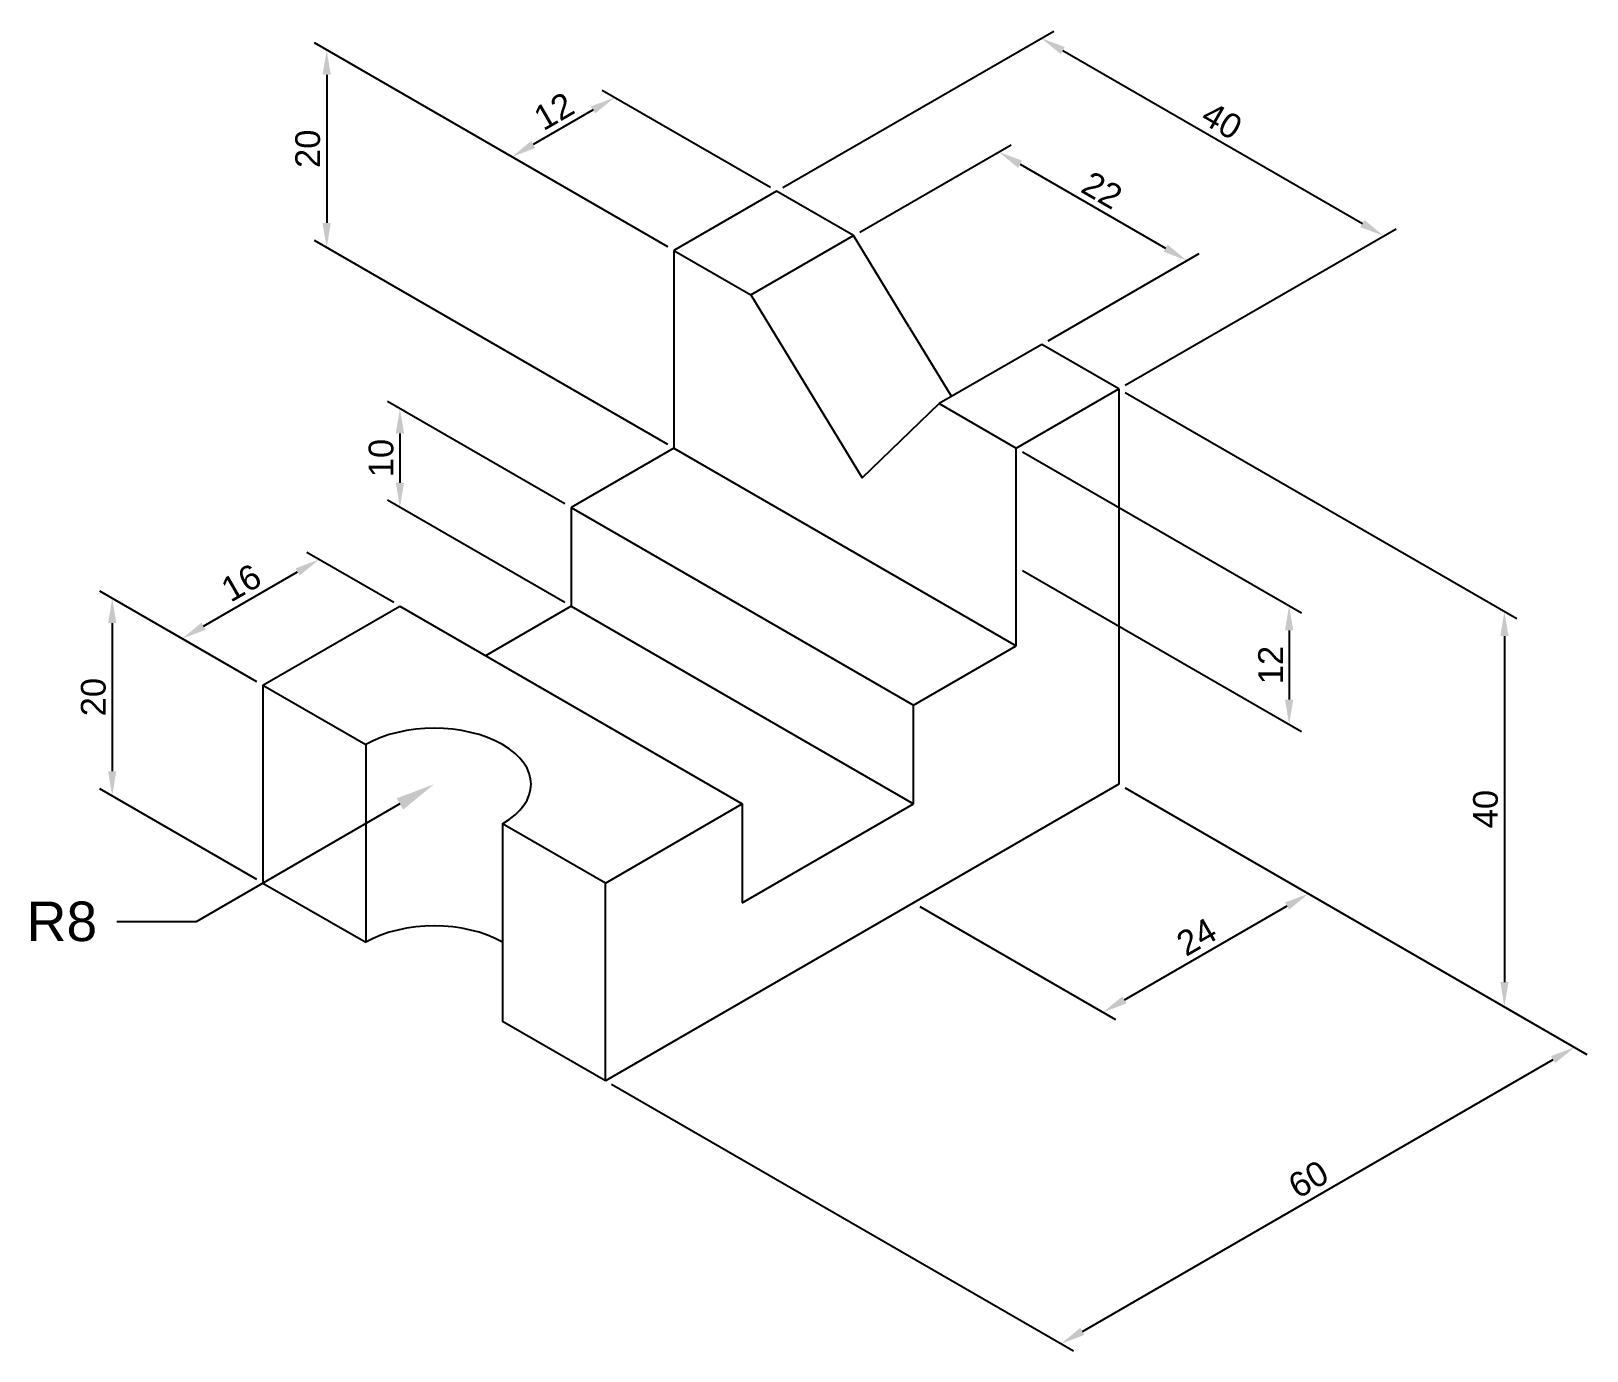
# Model space of a CAD drawing. Header units: millimetres. Extents: x 3224 to 3382, y 1029 to 1163.
import ezdxf
from ezdxf import colors
from ezdxf.entities.mleader import LeaderData, LeaderLine
from ezdxf.math import Vec2, Vec3

# ---------------------------------------------------------------- set-up
doc = ezdxf.new("R2010")
doc.units = ezdxf.units.MM
doc.styles.get("Standard").update_dxf_attribs({"font": 'arial.ttf'})
doc.dimstyles.new('ISO-25', dxfattribs={"dimtxt": 2.5, "dimasz": 2.5, "dimexe": 1.25, "dimexo": 0.625, "dimtad": 1, "dimtxsty": 'Standard', "dimcen": 2.5, "dimadec": 0, "dimazin": 0, "dimtfac": 1, "dimtmove": 0, "dimatfit": 3, "dimfxl": 1, "dimarcsym": 0})

# ---------------------------------------------------------------- blocks, each defined once
blk = doc.blocks.new('*D2')
at = {"color": 0, "lineweight": -2, "transparency": 16777216}
for p, q in [((3299.03, 1146.84), (3282.01, 1156.66)), ((3281.09, 1154.69), (3275.03, 1151.19)), ((3288.64, 1140.84), (3271.62, 1150.66))]:
    blk.add_line(p, q, dxfattribs=at)
at = {"color": 0, "transparency": 16777216}
for points in [[(3280.88, 1155.05), (3281.3, 1154.33), (3283.26, 1155.94)], [(3274.82, 1151.55), (3275.24, 1150.83), (3272.87, 1149.94)]]:
    blk.add_solid(points, dxfattribs=at)
at = {"layer": 'Defpoints', "color": 0, "transparency": 16777216}
for p in [(3272.87, 1149.94), (3299.66, 1146.47), (3289.26, 1140.47)]:
    blk.add_point(p, dxfattribs=at)
at = {"color": 0, "transparency": 16777216, "insert": (3277.12, 1154.57), "char_height": 2.5, "attachment_point": 5, "rotation": 30}
blk.add_mtext('12', dxfattribs=at)
blk = doc.blocks.new('*D3')
at = {"color": 0, "lineweight": -2, "transparency": 16777216}
for p, q in [((3324.53, 1120.11), (3352.77, 1103.81)), ((3324.53, 1108.11), (3352.77, 1091.81)), ((3351.52, 1102.03), (3351.52, 1095.03))]:
    blk.add_line(p, q, dxfattribs=at)
at = {"color": 0, "transparency": 16777216}
for points in [[(3351.1, 1102.03), (3351.94, 1102.03), (3351.52, 1104.53)], [(3351.1, 1095.03), (3351.94, 1095.03), (3351.52, 1092.53)]]:
    blk.add_solid(points, dxfattribs=at)
at = {"layer": 'Defpoints', "color": 0, "transparency": 16777216}
for p in [(3323.9, 1120.47), (3323.9, 1108.47), (3351.52, 1092.53)]:
    blk.add_point(p, dxfattribs=at)
at = {"color": 0, "transparency": 16777216, "insert": (3349.64, 1098.53), "char_height": 2.5, "attachment_point": 5, "rotation": 90}
blk.add_mtext('12', dxfattribs=at)
blk = doc.blocks.new('*D4')
at = {"color": 0, "lineweight": -2, "transparency": 16777216}
for p, q in [((3334.92, 1126.11), (3374.55, 1103.23)), ((3373.3, 1101.45), (3373.3, 1066.45)), ((3334.92, 1086.11), (3374.55, 1063.23))]:
    blk.add_line(p, q, dxfattribs=at)
at = {"color": 0, "transparency": 16777216}
for points in [[(3372.89, 1101.45), (3373.72, 1101.45), (3373.3, 1103.95)], [(3372.89, 1066.45), (3373.72, 1066.45), (3373.3, 1063.95)]]:
    blk.add_solid(points, dxfattribs=at)
at = {"layer": 'Defpoints', "color": 0, "transparency": 16777216}
for p in [(3334.3, 1126.47), (3334.3, 1086.47), (3373.3, 1063.95)]:
    blk.add_point(p, dxfattribs=at)
at = {"color": 0, "transparency": 16777216, "insert": (3371.4, 1083.95), "char_height": 2.5, "attachment_point": 5, "rotation": 90}
blk.add_mtext('40', dxfattribs=at)
blk = doc.blocks.new('*D5')
at = {"color": 0, "lineweight": -2, "transparency": 16777216}
for p, q in [((3288.64, 1140.84), (3252.89, 1161.48)), ((3254.14, 1158.26), (3254.14, 1143.26)), ((3288.64, 1120.84), (3252.89, 1141.48))]:
    blk.add_line(p, q, dxfattribs=at)
at = {"color": 0, "transparency": 16777216}
for points in [[(3253.72, 1158.26), (3254.55, 1158.26), (3254.14, 1160.76)], [(3253.72, 1143.26), (3254.55, 1143.26), (3254.14, 1140.76)]]:
    blk.add_solid(points, dxfattribs=at)
at = {"layer": 'Defpoints', "color": 0, "transparency": 16777216}
for p in [(3254.14, 1140.76), (3289.26, 1140.47), (3289.26, 1120.47)]:
    blk.add_point(p, dxfattribs=at)
at = {"color": 0, "transparency": 16777216, "insert": (3252.23, 1150.76), "char_height": 2.5, "attachment_point": 5, "rotation": 90}
blk.add_mtext('20', dxfattribs=at)
blk = doc.blocks.new('*D6')
at = {"color": 0, "lineweight": -2, "transparency": 16777216}
for p, q in [((3308.07, 1142.34), (3323.38, 1151.17)), ((3324.3, 1149.2), (3339.02, 1140.7)), ((3327.13, 1131.34), (3342.43, 1140.17))]:
    blk.add_line(p, q, dxfattribs=at)
at = {"color": 0, "transparency": 16777216}
for points in [[(3324.5, 1149.56), (3324.09, 1148.84), (3322.13, 1150.45)], [(3339.23, 1141.06), (3338.81, 1140.34), (3341.18, 1139.45)]]:
    blk.add_solid(points, dxfattribs=at)
at = {"layer": 'Defpoints', "color": 0, "transparency": 16777216}
for p in [(3307.45, 1141.97), (3341.18, 1139.45), (3326.5, 1130.97)]:
    blk.add_point(p, dxfattribs=at)
at = {"color": 0, "transparency": 16777216, "insert": (3332.6, 1146.58), "char_height": 2.5, "attachment_point": 5, "rotation": 330}
blk.add_mtext('22', dxfattribs=at)
blk = doc.blocks.new('*D7')
at = {"color": 0, "lineweight": -2, "transparency": 16777216}
for p, q in [((3300.28, 1146.84), (3327.7, 1162.67)), ((3328.62, 1160.7), (3358.93, 1143.2)), ((3334.92, 1126.84), (3362.34, 1142.67))]:
    blk.add_line(p, q, dxfattribs=at)
at = {"color": 0, "transparency": 16777216}
for points in [[(3328.82, 1161.06), (3328.41, 1160.33), (3326.45, 1161.95)], [(3359.14, 1143.56), (3358.72, 1142.83), (3361.09, 1141.95)]]:
    blk.add_solid(points, dxfattribs=at)
at = {"layer": 'Defpoints', "color": 0, "transparency": 16777216}
for p in [(3299.66, 1146.47), (3361.09, 1141.95), (3334.3, 1126.47)]:
    blk.add_point(p, dxfattribs=at)
at = {"color": 0, "transparency": 16777216, "insert": (3344.72, 1153.59), "char_height": 2.5, "attachment_point": 5, "rotation": 330}
blk.add_mtext('40', dxfattribs=at)
blk = doc.blocks.new('*D8')
at = {"color": 0, "lineweight": -2, "transparency": 16777216}
for p, q in [((3278.25, 1114.84), (3260.3, 1125.2)), ((3261.55, 1121.97), (3261.55, 1116.97)), ((3278.25, 1104.84), (3260.3, 1115.2))]:
    blk.add_line(p, q, dxfattribs=at)
at = {"color": 0, "transparency": 16777216}
for points in [[(3261.13, 1121.97), (3261.97, 1121.97), (3261.55, 1124.47)], [(3261.13, 1116.97), (3261.97, 1116.97), (3261.55, 1114.47)]]:
    blk.add_solid(points, dxfattribs=at)
at = {"layer": 'Defpoints', "color": 0, "transparency": 16777216}
for p in [(3261.55, 1114.47), (3278.87, 1114.47), (3278.87, 1104.47)]:
    blk.add_point(p, dxfattribs=at)
at = {"color": 0, "transparency": 16777216, "insert": (3259.65, 1119.47), "char_height": 2.5, "attachment_point": 5, "rotation": 90}
blk.add_mtext('10', dxfattribs=at)
blk = doc.blocks.new('*D9')
at = {"color": 0, "lineweight": -2, "transparency": 16777216}
for p, q in [((3334.92, 1086.11), (3381.65, 1059.14)), ((3330.6, 1031.11), (3378.23, 1058.61)), ((3282.96, 1056.11), (3329.69, 1029.14))]:
    blk.add_line(p, q, dxfattribs=at)
at = {"color": 0, "transparency": 16777216}
for points in [[(3378.02, 1058.97), (3378.44, 1058.25), (3380.4, 1059.86)], [(3330.39, 1031.47), (3330.81, 1030.75), (3328.44, 1029.86)]]:
    blk.add_solid(points, dxfattribs=at)
at = {"layer": 'Defpoints', "color": 0, "transparency": 16777216}
for p in [(3334.3, 1086.47), (3380.4, 1059.86), (3282.34, 1056.47)]:
    blk.add_point(p, dxfattribs=at)
at = {"color": 0, "transparency": 16777216, "insert": (3353.47, 1046.5), "char_height": 2.5, "attachment_point": 5, "rotation": 30}
blk.add_mtext('60', dxfattribs=at)
blk = doc.blocks.new('*D10')
at = {"color": 0, "lineweight": -2, "transparency": 16777216}
for p, q in [((3334.92, 1086.11), (3354.73, 1074.68)), ((3314.14, 1074.11), (3333.95, 1062.68)), ((3334.86, 1064.65), (3351.32, 1074.15))]:
    blk.add_line(p, q, dxfattribs=at)
at = {"color": 0, "transparency": 16777216}
for points in [[(3351.11, 1074.51), (3351.53, 1073.79), (3353.48, 1075.4)], [(3334.65, 1065.01), (3335.07, 1064.29), (3332.7, 1063.4)]]:
    blk.add_solid(points, dxfattribs=at)
at = {"layer": 'Defpoints', "color": 0, "transparency": 16777216}
for p in [(3334.3, 1086.47), (3353.48, 1075.4), (3313.51, 1074.47)]:
    blk.add_point(p, dxfattribs=at)
at = {"color": 0, "transparency": 16777216, "insert": (3342.15, 1071.03), "char_height": 2.5, "attachment_point": 5, "rotation": 30}
blk.add_mtext('24', dxfattribs=at)
blk = doc.blocks.new('*D11')
at = {"color": 0, "lineweight": -2, "transparency": 16777216}
for p, q in [((3260.93, 1104.84), (3252.12, 1109.92)), ((3241.67, 1102.45), (3251.2, 1107.95)), ((3247.07, 1096.84), (3238.26, 1101.92))]:
    blk.add_line(p, q, dxfattribs=at)
at = {"color": 0, "transparency": 16777216}
for points in [[(3250.99, 1108.31), (3251.41, 1107.59), (3253.37, 1109.2)], [(3241.47, 1102.81), (3241.88, 1102.09), (3239.51, 1101.2)]]:
    blk.add_solid(points, dxfattribs=at)
at = {"layer": 'Defpoints', "color": 0, "transparency": 16777216}
for p in [(3253.37, 1109.2), (3261.55, 1104.47), (3247.69, 1096.47)]:
    blk.add_point(p, dxfattribs=at)
at = {"color": 0, "transparency": 16777216, "insert": (3245.49, 1106.85), "char_height": 2.5, "attachment_point": 5, "rotation": 30}
blk.add_mtext('16', dxfattribs=at)
blk = doc.blocks.new('*D12')
at = {"color": 0, "lineweight": -2, "transparency": 16777216}
for p, q in [((3247.07, 1096.84), (3231.19, 1106)), ((3232.44, 1102.78), (3232.44, 1087.78)), ((3247.07, 1076.84), (3231.19, 1086))]:
    blk.add_line(p, q, dxfattribs=at)
at = {"color": 0, "transparency": 16777216}
for points in [[(3232.02, 1102.78), (3232.85, 1102.78), (3232.44, 1105.28)], [(3232.02, 1087.78), (3232.85, 1087.78), (3232.44, 1085.28)]]:
    blk.add_solid(points, dxfattribs=at)
at = {"layer": 'Defpoints', "color": 0, "transparency": 16777216}
for p in [(3247.69, 1096.47), (3232.44, 1085.28), (3247.69, 1076.47)]:
    blk.add_point(p, dxfattribs=at)
at = {"color": 0, "transparency": 16777216, "insert": (3230.54, 1095.28), "char_height": 2.5, "attachment_point": 5, "rotation": 90}
blk.add_mtext('20', dxfattribs=at)

msp = doc.modelspace()

# ---------------------------------------------------------------- linework, layer by layer
for p, q in [((3299.656, 1146.475), (3289.263, 1140.475)), ((3307.45, 1141.975), (3299.656, 1146.475)), ((3297.058, 1135.975), (3307.45, 1141.975)), ((3313.079, 1132.725), (3307.45, 1141.975)), ((3289.263, 1140.475), (3297.058, 1135.975)), ((3289.263, 1140.475), (3289.263, 1120.475)), ((3297.058, 1135.975), (3308.316, 1117.475)), ((3313.079, 1132.725), (3317.357, 1125.695)), ((3326.503, 1130.975), (3316.11, 1124.975)), ((3334.297, 1126.475), (3326.503, 1130.975)), ((3323.904, 1120.475), (3334.297, 1126.475)), ((3334.297, 1126.475), (3334.297, 1086.475)), ((3308.316, 1117.475), (3316.11, 1124.975)), ((3316.11, 1124.975), (3323.904, 1120.475)), ((3289.263, 1120.475), (3278.871, 1114.475)), ((3289.263, 1120.475), (3323.904, 1100.475)), ((3323.904, 1100.475), (3323.904, 1120.475)), ((3278.871, 1114.475), (3278.871, 1104.475)), ((3278.871, 1114.475), (3313.512, 1094.475)), ((3247.694, 1096.475), (3261.551, 1104.475)), ((3261.551, 1104.475), (3296.192, 1084.475)), ((3278.871, 1104.475), (3270.211, 1099.475)), ((3278.871, 1104.475), (3313.512, 1084.475)), ((3313.512, 1094.475), (3323.904, 1100.475)), ((3247.694, 1096.475), (3258.087, 1090.475)), ((3247.694, 1096.475), (3247.694, 1076.475)), ((3313.512, 1084.475), (3313.512, 1094.475)), ((3258.087, 1090.475), (3258.087, 1070.475)), ((3334.297, 1086.475), (3282.335, 1056.475)), ((3282.335, 1076.475), (3296.192, 1084.475)), ((3296.192, 1084.475), (3296.192, 1074.475)), ((3296.192, 1074.475), (3313.512, 1084.475)), ((3282.335, 1076.475), (3271.943, 1082.475)), ((3271.943, 1082.475), (3271.943, 1062.475)), ((3247.694, 1076.475), (3258.087, 1070.475)), ((3282.335, 1056.475), (3282.335, 1076.475)), ((3282.335, 1056.475), (3271.943, 1062.475))]:
    msp.add_line(p, q)
for centre, start_param in [((3265.015, 1086.475), 2.3561945), ((3265.015, 1066.475), 3.9269908)]:
    msp.add_ellipse(centre, major_axis=(-9.798, 0), ratio=0.5773503, start_param=start_param, end_param=5.4977871)

# ---------------------------------------------------------------- dimensions: what is measured, and where the dimension line sits
at = {"color": 30, "true_color": 0xf8991e}
for p1, p2, distance, picture, middle in [((3299.656, 1146.475), (3334.297, 1126.475), 26.796, '*D7', (3344.722, 1153.592)), ((3289.263, 1140.475), (3289.263, 1120.475), -35.128, '*D5', (3252.234, 1150.756)), ((3299.656, 1146.475), (3289.263, 1140.475), -16.398, '*D2', (3277.121, 1154.57)), ((3307.45, 1141.975), (3326.503, 1130.975), 14.681, '*D6', (3332.598, 1146.579)), ((3334.297, 1126.475), (3334.297, 1086.475), 39.006, '*D4', (3371.402, 1083.954)), ((3278.871, 1114.475), (3278.871, 1104.475), -17.321, '*D8', (3259.649, 1119.475)), ((3323.904, 1120.475), (3323.904, 1108.475), 27.615, '*D3', (3349.64, 1098.531)), ((3247.694, 1096.475), (3261.551, 1104.475), 8.185, '*D11', (3245.486, 1106.847)), ((3247.694, 1096.475), (3247.694, 1076.475), -15.257, '*D12', (3230.536, 1095.283)), ((3282.335, 1056.475), (3334.297, 1086.475), -46.101, '*D9', (3353.466, 1046.505)), ((3313.512, 1074.475), (3334.297, 1086.475), -19.185, '*D10', (3342.15, 1071.026))]:
    dim = msp.add_aligned_dim(p1=p1, p2=p2, distance=distance, dimstyle='ISO-25', dxfattribs=at)
    dim.commit()
    dim.dimension.update_dxf_attribs({"geometry": picture, "text_midpoint": middle})

# ---------------------------------------------------------------- leaders
ml = msp.add_multileader_mtext('Standard', dxfattribs=at)
ml.set_content('R8', color=(248, 153, 30))
ml.set_leader_properties()
ml.build(insert=Vec2(0, 0))
ctx = ml.context
ctx.base_point, ctx.plane_origin = Vec3(3222.458, 1072.562), Vec3(3265.015, 1086.475)
ctx.text_align_type = 2
notes = []
notes.append((ctx, [(0, (1, 1, 0), (3240.917, 1072.562), (-1, 0), 8, [(0, [(3265.015, 1086.475)], 0, [])])]))
ctx.mtext.insert, ctx.mtext.alignment, ctx.mtext.flow_direction = Vec3(3230.917, 1074.596), 3, 5
for ctx, leaders in notes:
    for number, flags, end, landing, length, lines in leaders:
        leader = LeaderData()
        leader.index, (leader.has_last_leader_line, leader.has_dogleg_vector, leader.attachment_direction) = number, flags
        leader.last_leader_point, leader.dogleg_vector, leader.dogleg_length = Vec3(end), Vec3(landing), length
        for number, points, colour, breaks in lines:
            line = LeaderLine()
            line.index, line.vertices, line.color, line.breaks = number, Vec3.list(points), colors.encode_raw_color(colour), breaks
            leader.lines.append(line)
        ctx.leaders.append(leader)

doc.saveas('drawing.dxf')
